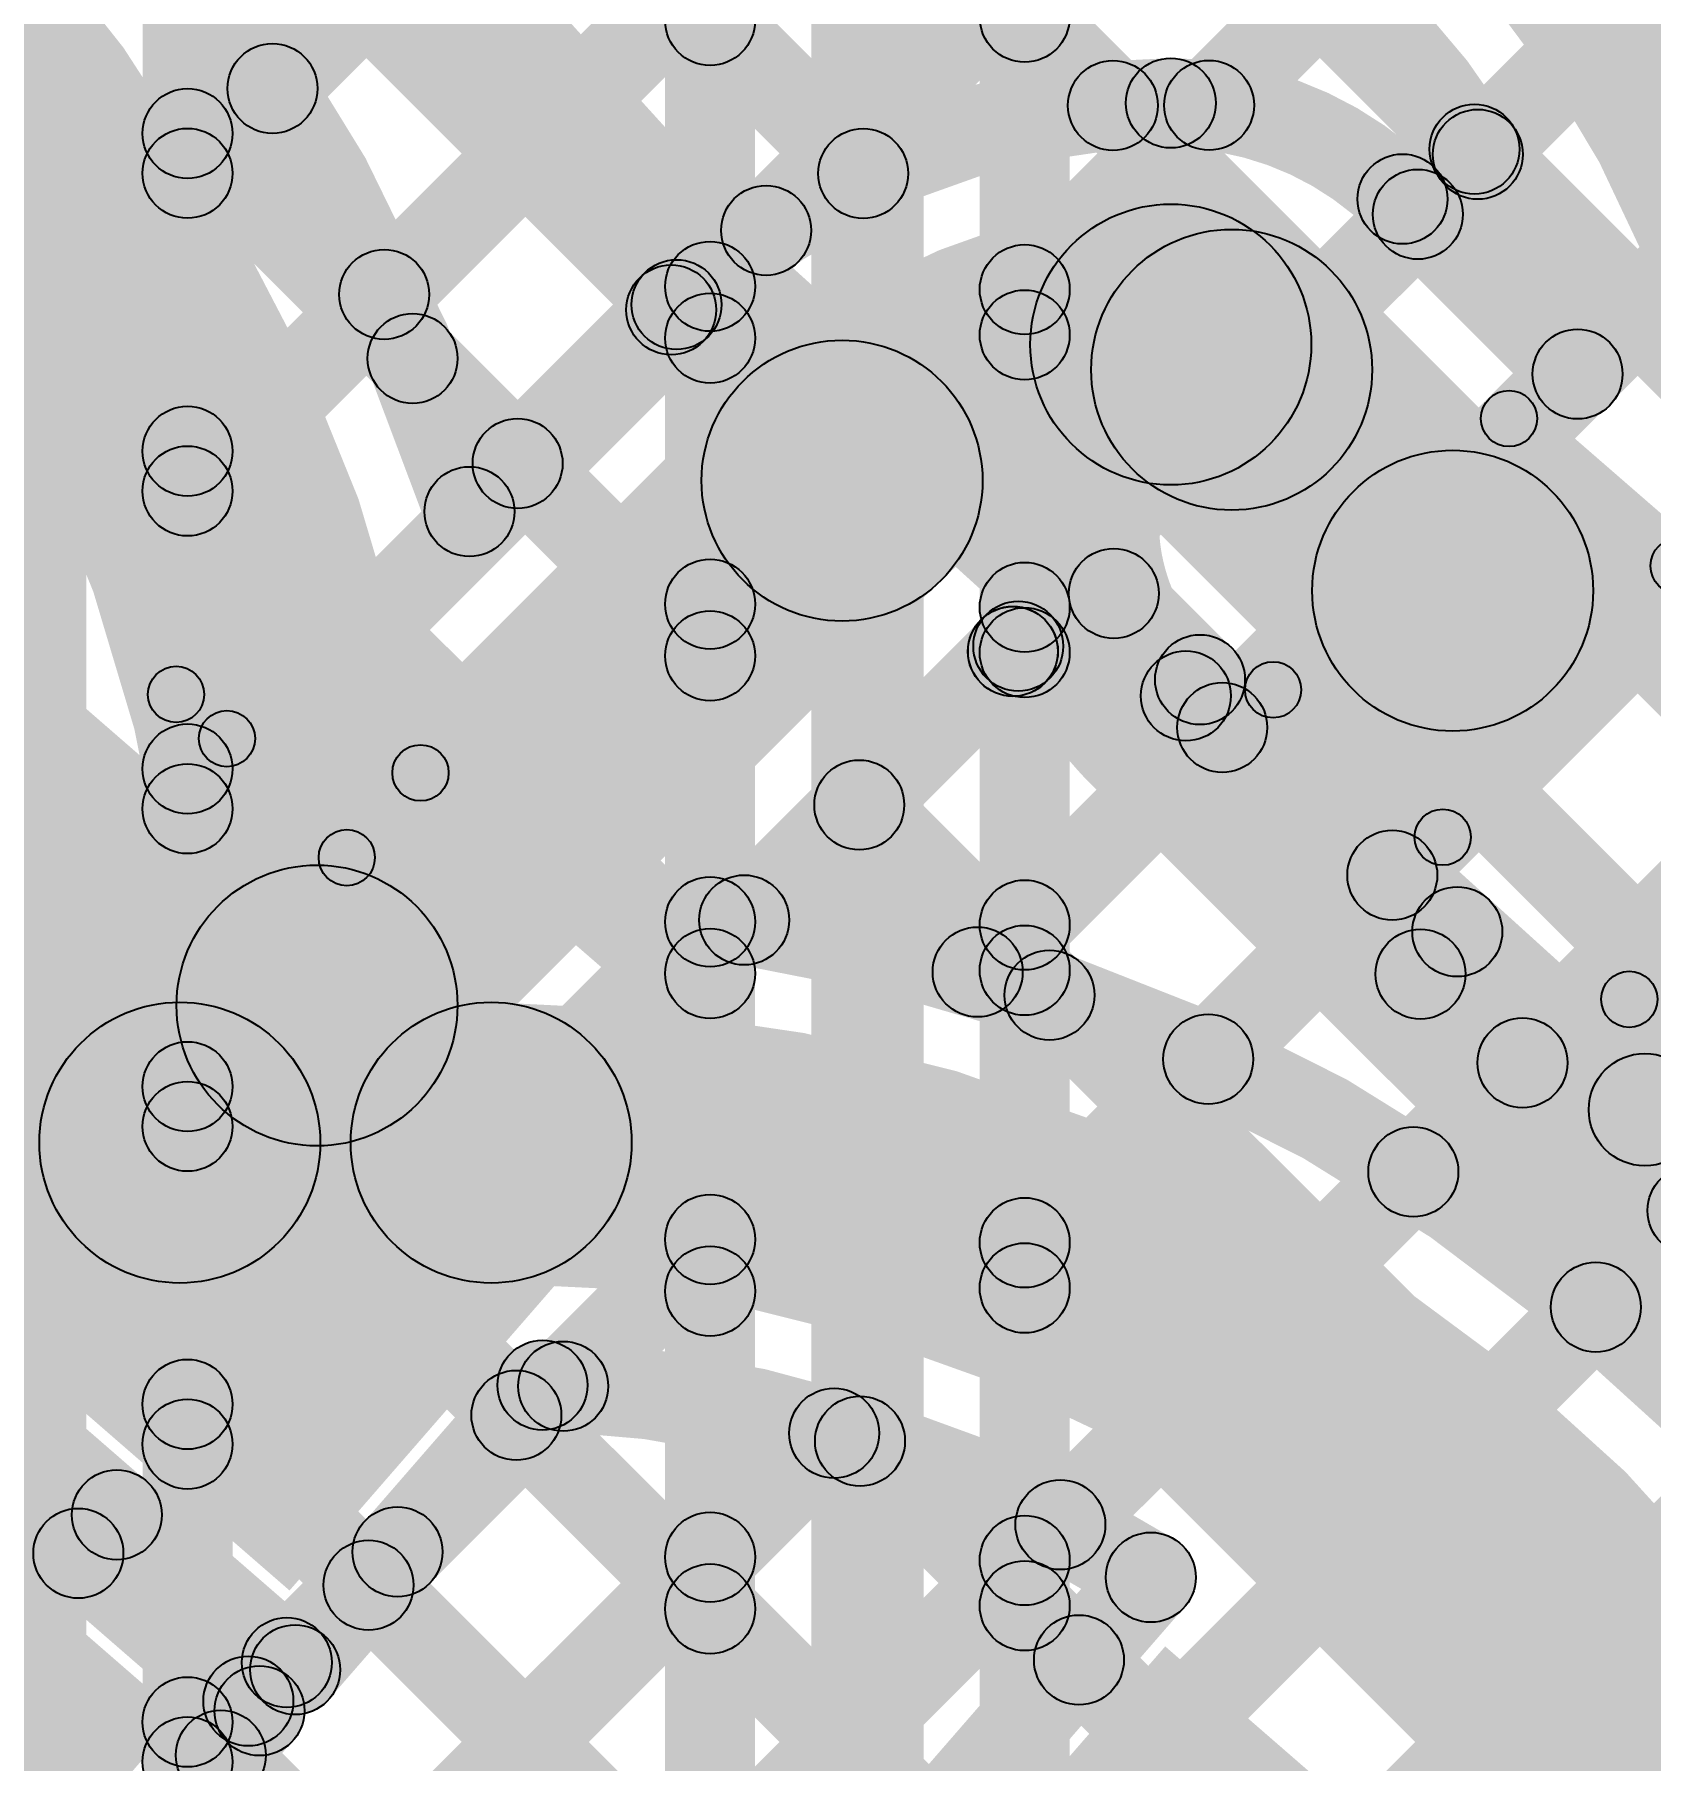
# Model space of a CAD drawing. Header units: millimetres. Extents: x -2.17 to 2.17, y -2.17 to 2.17.
# Drawn here: x -0.9881 to -0.8443, y -1.0527 to -0.899 of the extents above; entities that cross this region are included whole.
import ezdxf

# ---------------------------------------------------------------- set-up
doc = ezdxf.new("R2010")
doc.units = ezdxf.units.MM
doc.header["$MEASUREMENT"] = 0
for name, color, linetype in [('BottomLayer', 5, 'Continuous'), ('BottomOverlay', 54, 'Continuous'), ('Mechanical2', 216, 'Continuous'), ('TopLayer', 1, 'Continuous'), ('TopOverlay', 2, 'Continuous'), ('TopPaste', 8, 'Continuous'), ('TopSolder', 216, 'Continuous')]:
    doc.layers.add(name, color=color, linetype=linetype)

# ---------------------------------------------------------------- blocks, each defined once
blk = doc.blocks.new('WS2812B_M____180')
at = {"layer": 'TopSolder'}
blk.add_hatch(color=216, dxfattribs=at).paths.add_polyline_path([(0.03103945, 0.05478745), (0.09809455, 0.05478745), (0.09809455, 0.00741735), (0.03103945, 0.00741735)])
blk = doc.blocks.new('WS2812B_M____181')
at = {"layer": 'TopLayer'}
for points in [[(-0.09409455, 0.05078725), (-0.03503945, 0.05078725), (-0.03503945, 0.01141715), (-0.09409455, 0.01141715)], [(0.03503945, 0.05078745), (0.09409455, 0.05078745), (0.09409455, 0.01141735), (0.03503945, 0.01141735)], [(-0.09409455, -0.01141735), (-0.03503945, -0.01141735), (-0.03503945, -0.05078745), (-0.09409455, -0.05078745)]]:
    blk.add_hatch(color=1, dxfattribs=at).paths.add_polyline_path(points)
at = {"layer": 'TopOverlay'}
h = blk.add_hatch(color=2, dxfattribs=at)
edge = h.paths.add_edge_path()
edge.add_arc((-0.0699998, 0.0699999), 0.0025, 0, 360)
h = blk.add_hatch(color=2, dxfattribs=at)
edge = h.paths.add_edge_path()
edge.add_arc((-0.0699998, 0.0699999), 0.0025, 0, 360)
for points in [[(-0.06999980178571812, 0.06749990000000064), (-0.06999979821428189, 0.07249989999999935), (0.06999990178571812, 0.07249979999999936), (0.06999989821428189, 0.06749980000000064)], [(-0.06750000000050002, 0.06000014999849997), (-0.07249999999949998, 0.06000025000150003), (-0.07249979999949997, 0.06999995000150004), (-0.06749980000050003, 0.06999984999849997)]]:
    blk.add_hatch(color=2, dxfattribs=at).paths.add_polyline_path(points)
h = blk.add_hatch(color=2, dxfattribs=at)
edge = h.paths.add_edge_path()
edge.add_arc((-0.091, 0.061), 0.0025, 0, 360)
h = blk.add_hatch(color=2, dxfattribs=at)
edge = h.paths.add_edge_path()
edge.add_arc((-0.085, 0.061), 0.0025, 0, 360)
h = blk.add_hatch(color=2, dxfattribs=at)
edge = h.paths.add_edge_path()
edge.add_arc((-0.07, 0.0600002), 0.0025, 0, 360)
at = {"layer": 'TopPaste'}
for points in [[(-0.09409455, 0.05078725), (-0.03503945, 0.05078725), (-0.03503945, 0.01141715), (-0.09409455, 0.01141715)], [(0.03503945, 0.05078745), (0.09409455, 0.05078745), (0.09409455, 0.01141735), (0.03503945, 0.01141735)], [(-0.09409455, -0.01141735), (-0.03503945, -0.01141735), (-0.03503945, -0.05078745), (-0.09409455, -0.05078745)]]:
    blk.add_hatch(color=8, dxfattribs=at).paths.add_polyline_path(points)
at = {"layer": 'TopSolder'}
for points in [[(-0.09809455, 0.05478725), (-0.03103945, 0.05478725), (-0.03103945, 0.00741715), (-0.09809455, 0.00741715)], [(0.03103945, 0.05478745), (0.09809455, 0.05478745), (0.09809455, 0.00741735), (0.03103945, 0.00741735)], [(-0.09809455, -0.00741735), (-0.03103945, -0.00741735), (-0.03103945, -0.05478745), (-0.09809455, -0.05478745)]]:
    blk.add_hatch(color=216, dxfattribs=at).paths.add_polyline_path(points)
at = {"layer": 'TopOverlay', "const_width": 0.005}
blk.add_lwpolyline([(-0.085, 0.061, 1), (-0.091, 0.061, 1)], format="xyb", close=True, dxfattribs=at)
at = {"layer": 'TopOverlay'}
for centre in [(-0.0699998, 0.0699999), (-0.0699998, 0.0699999), (-0.091, 0.061), (-0.085, 0.061), (-0.07, 0.0600002)]:
    blk.add_circle(centre, 0.0025, dxfattribs=at)
blk = doc.blocks.new('C__0402_355')
at = {"layer": 'TopLayer'}
for points in [[(-0.0275, -0.0125), (-0.0275, 0.0125), (-0.009499999999999998, 0.0125), (-0.009500000000000001, -0.0125)], [(0.009499999999999998, -0.0125), (0.009500000000000001, 0.0125), (0.0275, 0.0125), (0.0275, -0.0125)]]:
    blk.add_hatch(color=1, dxfattribs=at).paths.add_polyline_path(points)
at = {"layer": 'TopOverlay'}
h = blk.add_hatch(color=2, dxfattribs=at)
edge = h.paths.add_edge_path()
edge.add_arc((-0.031, 0.016), 0.0025, 0, 360)
h = blk.add_hatch(color=2, dxfattribs=at)
edge = h.paths.add_edge_path()
edge.add_arc((-0.031, 0.016), 0.0025, 0, 360)
for points in [[(-0.011, 0.0185), (-0.011, 0.0135), (-0.031, 0.0135), (-0.031, 0.0185)], [(0.031, 0.0185), (0.031, 0.0135), (0.011, 0.0135), (0.011, 0.0185)], [(-0.0335, 0.016), (-0.0285, 0.016), (-0.0285, -0.016), (-0.0335, -0.016)], [(0.0285, 0.016), (0.0335, 0.016), (0.0335, -0.016), (0.0285, -0.016)], [(-0.011, -0.0135), (-0.011, -0.0185), (-0.031, -0.0185), (-0.031, -0.0135)], [(0.031, -0.0135), (0.031, -0.0185), (0.011, -0.0185), (0.011, -0.0135)]]:
    blk.add_hatch(color=2, dxfattribs=at).paths.add_polyline_path(points)
h = blk.add_hatch(color=2, dxfattribs=at)
edge = h.paths.add_edge_path()
edge.add_arc((-0.011, 0.016), 0.0025, 0, 360)
h = blk.add_hatch(color=2, dxfattribs=at)
edge = h.paths.add_edge_path()
edge.add_arc((0.011, 0.016), 0.0025, 0, 360)
h = blk.add_hatch(color=2, dxfattribs=at)
edge = h.paths.add_edge_path()
edge.add_arc((0.031, 0.016), 0.0025, 0, 360)
h = blk.add_hatch(color=2, dxfattribs=at)
edge = h.paths.add_edge_path()
edge.add_arc((0.031, 0.016), 0.0025, 0, 360)
h = blk.add_hatch(color=2, dxfattribs=at)
edge = h.paths.add_edge_path()
edge.add_arc((-0.031, -0.016), 0.0025, 0, 360)
h = blk.add_hatch(color=2, dxfattribs=at)
edge = h.paths.add_edge_path()
edge.add_arc((-0.031, -0.016), 0.0025, 0, 360)
h = blk.add_hatch(color=2, dxfattribs=at)
edge = h.paths.add_edge_path()
edge.add_arc((-0.011, -0.016), 0.0025, 0, 360)
h = blk.add_hatch(color=2, dxfattribs=at)
edge = h.paths.add_edge_path()
edge.add_arc((0.011, -0.016), 0.0025, 0, 360)
h = blk.add_hatch(color=2, dxfattribs=at)
edge = h.paths.add_edge_path()
edge.add_arc((0.031, -0.016), 0.0025, 0, 360)
h = blk.add_hatch(color=2, dxfattribs=at)
edge = h.paths.add_edge_path()
edge.add_arc((0.031, -0.016), 0.0025, 0, 360)
at = {"layer": 'TopPaste'}
for points in [[(-0.0275, -0.0125), (-0.0275, 0.0125), (-0.009499999999999998, 0.0125), (-0.009500000000000001, -0.0125)], [(0.009499999999999998, -0.0125), (0.009500000000000001, 0.0125), (0.0275, 0.0125), (0.0275, -0.0125)]]:
    blk.add_hatch(color=8, dxfattribs=at).paths.add_polyline_path(points)
at = {"layer": 'TopSolder'}
for points in [[(-0.0298622, -0.0148622), (-0.0298622, 0.0148622), (-0.007137799999999999, 0.0148622), (-0.007137800000000001, -0.0148622)], [(0.007137799999999999, -0.0148622), (0.007137800000000001, 0.0148622), (0.0298622, 0.0148622), (0.0298622, -0.0148622)]]:
    blk.add_hatch(color=216, dxfattribs=at).paths.add_polyline_path(points)
at = {"layer": 'TopOverlay'}
for centre in [(-0.031, 0.016), (-0.031, 0.016), (-0.011, 0.016), (0.011, 0.016), (0.031, 0.016), (0.031, 0.016), (-0.031, -0.016), (-0.031, -0.016), (-0.011, -0.016), (0.011, -0.016), (0.031, -0.016), (0.031, -0.016)]:
    blk.add_circle(centre, 0.0025, dxfattribs=at)

msp = doc.modelspace()

# ---------------------------------------------------------------- hatches: boundary and pattern name
at = {"layer": 'BottomLayer'}
for points in [[(-0.9835, -1.5475836), (-1.0085, -1.5475836), (-1.0085, -0.7006105), (-0.9835, -0.7006105)], [(-0.9705, -1.5475836), (-0.9785, -1.5475836), (-0.9785, -0.7331662), (-0.9705, -0.7331662)], [(-0.909, -1.4126105), (-0.919, -1.4126105), (-0.919, -0.8066105), (-0.909, -0.8066105)], [(-0.8998904271247461, -0.8466675271247461), (-0.8942335728752538, -0.8410106728752539), (-0.2302130728752538, -1.505031172875254), (-0.2358699271247462, -1.510688027124746)], [(-0.896, -1.4126105), (-0.904, -1.4126105), (-0.904, -0.8464845), (-0.896, -0.8464845)], [(-0.924, -1.4126105), (-0.932, -1.4126105), (-0.932, -0.8472993), (-0.924, -0.8472993)], [(-0.9773284271247461, -0.8540824271247461), (-0.9716715728752539, -0.8484255728752539), (-0.9251715728752539, -0.8949255728752539), (-0.9308284271247461, -0.9005824271247461)], [(-0.9716715728752539, -0.9141928271247461), (-0.9773284271247461, -0.9085359728752539), (-0.9308284271247461, -0.8620359728752539), (-0.9251715728752539, -0.8676928271247462)], [(-0.9028284271247461, -0.8720138271247462), (-0.8971715728752538, -0.8663569728752538), (-0.2589549728752538, -1.504573572875254), (-0.2646118271247462, -1.510230427124746)], [(-0.8971715728752538, -0.9245457271247461), (-0.9028284271247461, -0.9188888728752539), (-0.8512040271247462, -0.8672644728752539), (-0.8455471728752538, -0.8729213271247461)], [(-0.8971715728752538, -0.9245457271247461), (-0.9028284271247461, -0.9188888728752539), (-0.8512040271247462, -0.8672644728752539), (-0.8455471728752538, -0.8729213271247461)], [(-0.9773284271247461, -0.8823667271247462), (-0.9716715728752539, -0.8767098728752538), (-0.9251715728752539, -0.9232098728752538), (-0.9308284271247461, -0.9288667271247462)], [(-0.8971715728752538, -0.9528300271247462), (-0.9028284271247461, -0.9471731728752538), (-0.8430715271247461, -0.8874162728752538), (-0.8374146728752538, -0.8930731271247462)], [(-0.9716715728752539, -0.9424771271247462), (-0.9773284271247461, -0.9368202728752538), (-0.9308284271247461, -0.8903202728752538), (-0.9251715728752539, -0.8959771271247462)], [(-0.9028284271247461, -0.9002981271247461), (-0.8971715728752538, -0.8946412728752539), (-0.2876969728752538, -1.504115872875254), (-0.2933538271247462, -1.509772727124746)], [(-0.8971715728752538, -0.9811143271247461), (-0.9028284271247461, -0.9754574728752539), (-0.8295322271247462, -0.9021612728752538), (-0.8238753728752538, -0.9078181271247462)], [(-0.9773284271247461, -0.9106510271247461), (-0.9716715728752539, -0.9049941728752539), (-0.9251715728752539, -0.9514941728752538), (-0.9308284271247461, -0.9571510271247461)], [(-0.8971715728752538, -1.009398627124746), (-0.9028284271247461, -1.003741772875254), (-0.8108554271247461, -0.9117687728752538), (-0.8051985728752539, -0.9174256271247462)], [(-0.8971715728752538, -1.094251527124746), (-0.9028284271247461, -1.088594672875254), (-0.7285158271247462, -0.9142820728752539), (-0.7228589728752538, -0.9199389271247461)], [(-0.8971715728752538, -1.037682927124746), (-0.9028284271247461, -1.032026072875254), (-0.7850844271247461, -0.9142820728752539), (-0.7794275728752539, -0.9199389271247461)], [(-0.8971715728752538, -1.065967227124746), (-0.9028284271247461, -1.060310372875254), (-0.7568001271247461, -0.9142820728752539), (-0.7511432728752538, -0.9199389271247461)], [(-0.9716715728752539, -0.9707614271247461), (-0.9773284271247461, -0.9651045728752539), (-0.9308284271247461, -0.9186045728752539), (-0.9251715728752539, -0.9242614271247461)], [(-0.9028284271247461, -0.9285824271247461), (-0.8971715728752538, -0.9229255728752539), (-0.3164389728752538, -1.503658172875254), (-0.3220958271247462, -1.509315027124746)], [(-0.9773284271247461, -0.9389353271247461), (-0.9716715728752539, -0.9332784728752539), (-0.9251715728752539, -0.9797784728752539), (-0.9308284271247461, -0.9854353271247461)], [(-0.9716715728752539, -0.9990457271247462), (-0.9773284271247461, -0.9933888728752539), (-0.9308284271247461, -0.9468888728752538), (-0.9251715728752539, -0.9525457271247462)], [(-0.9716715728752539, -0.9990457271247462), (-0.9773284271247461, -0.9933888728752539), (-0.9308284271247461, -0.9468888728752538), (-0.9251715728752539, -0.9525457271247462)], [(-0.9028284271247461, -0.9568667271247462), (-0.8971715728752538, -0.9512098728752538), (-0.3451809728752538, -1.503200472875254), (-0.3508378271247462, -1.508857327124746)], [(-0.9773284271247461, -0.9672196271247462), (-0.9716715728752539, -0.9615627728752538), (-0.9251715728752539, -1.008062772875254), (-0.9308284271247461, -1.013719627124746)], [(-0.9716715728752539, -1.027330027124746), (-0.9773284271247461, -1.021673172875254), (-0.9308284271247461, -0.9751731728752538), (-0.9251715728752539, -0.9808300271247461)], [(-0.9028284271247461, -0.9851510271247461), (-0.8971715728752538, -0.9794941728752539), (-0.3739228728752538, -1.502742872875254), (-0.3795797271247462, -1.508399727124746)], [(-0.9773284271247461, -0.9955039271247461), (-0.9716715728752539, -0.9898470728752539), (-0.9251715728752539, -1.036347072875254), (-0.9308284271247461, -1.042003927124746)], [(-0.9716715728752539, -1.055614327124746), (-0.9773284271247461, -1.049957472875254), (-0.9308284271247461, -1.003457472875254), (-0.9251715728752539, -1.009114327124746)], [(-0.9028284271247461, -1.013435327124746), (-0.8971715728752538, -1.007778472875254), (-0.4026648728752538, -1.502285172875254), (-0.4083217271247462, -1.507942027124746)], [(-0.9773284271247461, -1.023788227124746), (-0.9716715728752539, -1.018131372875254), (-0.9251715728752539, -1.064631372875254), (-0.9308284271247461, -1.070288227124746)], [(-0.9716715728752539, -1.083898627124746), (-0.9773284271247461, -1.078241772875254), (-0.9308284271247461, -1.031741772875254), (-0.9251715728752539, -1.037398627124746)], [(-0.9028284271247461, -1.041719627124746), (-0.8971715728752538, -1.036062772875254), (-0.4314068728752539, -1.501827472875254), (-0.4370637271247462, -1.507484327124746)], [(-0.9773284271247461, -1.052072527124746), (-0.9716715728752539, -1.046415672875254), (-0.9251715728752539, -1.092915672875254), (-0.9308284271247461, -1.098572527124746)]]:
    msp.add_hatch(color=5, dxfattribs=at).paths.add_polyline_path(points)
h = msp.add_hatch(color=5, dxfattribs=at)
edge = h.paths.add_edge_path()
edge.add_arc((-0.928, -0.897754), 0.004, 0, 360)
h = msp.add_hatch(color=5, dxfattribs=at)
edge = h.paths.add_edge_path()
edge.add_arc((-0.9, -0.8974697), 0.004, 0, 360)
h = msp.add_hatch(color=5, dxfattribs=at)
edge = h.paths.add_edge_path()
edge.add_arc((-0.9745, -0.9078226), 0.004, 0, 360)
h = msp.add_hatch(color=5, dxfattribs=at)
edge = h.paths.add_edge_path()
edge.add_arc((-0.9745, -0.9113644), 0.004, 0, 360)
h = msp.add_hatch(color=5, dxfattribs=at)
edge = h.paths.add_edge_path()
edge.add_arc((-0.928, -0.921433), 0.004, 0, 360)
h = msp.add_hatch(color=5, dxfattribs=at)
edge = h.paths.add_edge_path()
edge.add_arc((-0.9, -0.9217173), 0.004, 0, 360)
h = msp.add_hatch(color=5, dxfattribs=at)
edge = h.paths.add_edge_path()
edge.add_arc((-0.9, -0.9217173), 0.004, 0, 360)
h = msp.add_hatch(color=5, dxfattribs=at)
edge = h.paths.add_edge_path()
edge.add_arc((-0.9, -0.925754), 0.004, 0, 360)
h = msp.add_hatch(color=5, dxfattribs=at)
edge = h.paths.add_edge_path()
edge.add_arc((-0.928, -0.9260383), 0.004, 0, 360)
h = msp.add_hatch(color=5, dxfattribs=at)
edge = h.paths.add_edge_path()
edge.add_arc((-0.9745, -0.9361069), 0.004, 0, 360)
h = msp.add_hatch(color=5, dxfattribs=at)
edge = h.paths.add_edge_path()
edge.add_arc((-0.9745, -0.9396487), 0.004, 0, 360)
h = msp.add_hatch(color=5, dxfattribs=at)
edge = h.paths.add_edge_path()
edge.add_arc((-0.928, -0.9497173), 0.004, 0, 360)
h = msp.add_hatch(color=5, dxfattribs=at)
edge = h.paths.add_edge_path()
edge.add_arc((-0.928, -0.9497173), 0.004, 0, 360)
h = msp.add_hatch(color=5, dxfattribs=at)
edge = h.paths.add_edge_path()
edge.add_arc((-0.9, -0.9500016), 0.004, 0, 360)
h = msp.add_hatch(color=5, dxfattribs=at)
edge = h.paths.add_edge_path()
edge.add_arc((-0.928, -0.9543226), 0.004, 0, 360)
h = msp.add_hatch(color=5, dxfattribs=at)
edge = h.paths.add_edge_path()
edge.add_arc((-0.9, -0.9540383), 0.004, 0, 360)
h = msp.add_hatch(color=5, dxfattribs=at)
edge = h.paths.add_edge_path()
edge.add_arc((-0.9745, -0.9643912), 0.004, 0, 360)
h = msp.add_hatch(color=5, dxfattribs=at)
edge = h.paths.add_edge_path()
edge.add_arc((-0.9745, -0.967933), 0.004, 0, 360)
h = msp.add_hatch(color=5, dxfattribs=at)
edge = h.paths.add_edge_path()
edge.add_arc((-0.928, -0.9780016), 0.004, 0, 360)
h = msp.add_hatch(color=5, dxfattribs=at)
edge = h.paths.add_edge_path()
edge.add_arc((-0.9, -0.9782859), 0.004, 0, 360)
h = msp.add_hatch(color=5, dxfattribs=at)
edge = h.paths.add_edge_path()
edge.add_arc((-0.928, -0.9826069), 0.004, 0, 360)
h = msp.add_hatch(color=5, dxfattribs=at)
edge = h.paths.add_edge_path()
edge.add_arc((-0.9, -0.9823226), 0.004, 0, 360)
h = msp.add_hatch(color=5, dxfattribs=at)
edge = h.paths.add_edge_path()
edge.add_arc((-0.9745, -0.9926755), 0.004, 0, 360)
h = msp.add_hatch(color=5, dxfattribs=at)
edge = h.paths.add_edge_path()
edge.add_arc((-0.9745, -0.9962173), 0.004, 0, 360)
h = msp.add_hatch(color=5, dxfattribs=at)
edge = h.paths.add_edge_path()
edge.add_arc((-0.9745, -0.9962173), 0.004, 0, 360)
h = msp.add_hatch(color=5, dxfattribs=at)
edge = h.paths.add_edge_path()
edge.add_arc((-0.928, -1.0062859), 0.004, 0, 360)
h = msp.add_hatch(color=5, dxfattribs=at)
edge = h.paths.add_edge_path()
edge.add_arc((-0.9, -1.0065702), 0.004, 0, 360)
h = msp.add_hatch(color=5, dxfattribs=at)
edge = h.paths.add_edge_path()
edge.add_arc((-0.928, -1.0108912), 0.004, 0, 360)
h = msp.add_hatch(color=5, dxfattribs=at)
edge = h.paths.add_edge_path()
edge.add_arc((-0.9, -1.0106069), 0.004, 0, 360)
h = msp.add_hatch(color=5, dxfattribs=at)
edge = h.paths.add_edge_path()
edge.add_arc((-0.9745, -1.0209598), 0.004, 0, 360)
h = msp.add_hatch(color=5, dxfattribs=at)
edge = h.paths.add_edge_path()
edge.add_arc((-0.9745, -1.0245016), 0.004, 0, 360)
h = msp.add_hatch(color=5, dxfattribs=at)
edge = h.paths.add_edge_path()
edge.add_arc((-0.928, -1.0345702), 0.004, 0, 360)
h = msp.add_hatch(color=5, dxfattribs=at)
edge = h.paths.add_edge_path()
edge.add_arc((-0.9, -1.0348545), 0.004, 0, 360)
h = msp.add_hatch(color=5, dxfattribs=at)
edge = h.paths.add_edge_path()
edge.add_arc((-0.928, -1.0391755), 0.004, 0, 360)
h = msp.add_hatch(color=5, dxfattribs=at)
edge = h.paths.add_edge_path()
edge.add_arc((-0.9, -1.0388912), 0.004, 0, 360)
h = msp.add_hatch(color=5, dxfattribs=at)
edge = h.paths.add_edge_path()
edge.add_arc((-0.9745, -1.0492441), 0.004, 0, 360)
h = msp.add_hatch(color=5, dxfattribs=at)
edge = h.paths.add_edge_path()
edge.add_arc((-0.9745, -1.0527859), 0.004, 0, 360)
at = {"layer": 'TopLayer'}
for points in [[(-1.012099627124746, -0.8475953271247462), (-1.006442772875254, -0.8419384728752538), (-0.9281539728752538, -0.9202272728752539), (-0.9338108271247462, -0.9258841271247461)], [(-0.9641162728752538, -0.9066375271247461), (-0.9697731271247462, -0.9009806728752539), (-0.9390745271247462, -0.8702820728752538), (-0.9334176728752539, -0.8759389271247462)], [(-0.9271690271247461, -0.8759573271247462), (-0.9215121728752539, -0.8703004728752538), (-0.8893194728752538, -0.9024931728752539), (-0.8949763271247462, -0.9081500271247461)], [(-0.9541690728752539, -0.9249746271247461), (-0.9598259271247461, -0.9193177728752538), (-0.9125126271247461, -0.8720044728752538), (-0.9068557728752539, -0.8776613271247461)], [(-0.9541931271247461, -0.8772175271247461), (-0.9485362728752539, -0.8715606728752539), (-0.9115436728752538, -0.9085532728752539), (-0.9172005271247461, -0.9142101271247461)], [(-0.9201868728752538, -0.9192767271247462), (-0.9258437271247462, -0.9136198728752538), (-0.8918053271247461, -0.8795814728752539), (-0.8861484728752539, -0.8852383271247461)], [(-0.8864693271247461, -0.8883727271247461), (-0.8808124728752539, -0.8827158728752539), (-0.8571432728752538, -0.9063850728752538), (-0.8628001271247462, -0.9120419271247462)], [(-0.8807644728752538, -0.9081386271247461), (-0.8864213271247462, -0.9024817728752539), (-0.8753195271247461, -0.8913799728752538), (-0.8696626728752539, -0.8970368271247462)], [(-0.8807644728752538, -0.9081386271247461), (-0.8864213271247462, -0.9024817728752539), (-0.8753195271247461, -0.8913799728752538), (-0.8696626728752539, -0.8970368271247462)], [(-0.8621857728752539, -0.9178442271247461), (-0.8678426271247461, -0.9121873728752539), (-0.8625045271247461, -0.9068492728752539), (-0.8568476728752539, -0.9125061271247461)], [(-0.8692055271247462, -0.9164812271247461), (-0.8635486728752538, -0.9108243728752539), (-0.8479657728752539, -0.9264072728752538), (-0.8536226271247461, -0.9320641271247462)], [(-0.8904187347648319, -0.9376944347648319), (-0.8727410652351681, -0.9200167652351681), (-0.8530736652351681, -0.9396841652351681), (-0.8707513347648319, -0.9573618347648318)], [(-0.9465883728752539, -0.9443135271247461), (-0.9522452271247461, -0.9386566728752539), (-0.9342852271247462, -0.9206966728752538), (-0.9286283728752539, -0.9263535271247462)], [(-0.9573017119933583, -0.9306775422560531), (-0.9516448880066417, -0.9250206577439468), (-0.9422985880066417, -0.9343668577439468), (-0.9479554119933583, -0.9400237422560531)], [(-0.9541403652351681, -0.9942919347648319), (-0.9718180347648319, -0.9766142652351681), (-0.9250928347648318, -0.9298890652351681), (-0.9074151652351681, -0.9475667347648319)], [(-0.8949007271247461, -0.9515972271247461), (-0.8892438728752539, -0.9459403728752539), (-0.8815673728752539, -0.9536168728752539), (-0.8872242271247461, -0.9592737271247461)], [(-0.9221358728752539, -0.9806722271247461), (-0.9277927271247461, -0.9750153728752539), (-0.9038796271247461, -0.9511022728752538), (-0.8982227728752539, -0.9567591271247461)], [(-0.9033998271247461, -0.9562951271247462), (-0.8977429728752538, -0.9506382728752538), (-0.7944682728752539, -1.053912972875254), (-0.8001251271247461, -1.059569827124746)], [(-0.8882763363800872, -0.9609094380912906), (-0.8830278636199128, -0.9548717619087095), (-0.8588772636199128, -0.9758655619087094), (-0.8641257363800872, -0.9819032380912905)], [(-0.9013565728752538, -0.9852993271247461), (-0.9070134271247462, -0.9796424728752539), (-0.8852454271247462, -0.9578744728752538), (-0.8795885728752538, -0.9635313271247461)], [(-0.9175498354795877, -0.97042931876988), (-0.9118929645204124, -0.9647724812301199), (-0.8949661645204123, -0.98169938123012), (-0.9006230354795877, -0.98735621876988)], [(-0.8808350728752539, -0.9930621271247462), (-0.8864919271247461, -0.9874052728752538), (-0.8701143271247461, -0.9710276728752538), (-0.8644574728752539, -0.9766845271247462)], [(-0.8410256457067307, -0.9980088877916046), (-0.8485727542932693, -0.9914483122083955), (-0.8338114542932693, -0.9744673122083954), (-0.8262643457067307, -0.9810278877916045)], [(-0.9663513652351681, -1.006502934764832), (-0.9840290347648318, -0.9888252652351681), (-0.9718180347648319, -0.9766142652351681), (-0.9541403652351681, -0.9942919347648319)], [(-0.8617629456631717, -0.9852822176916203), (-0.8678006543368284, -0.9800337823083798), (-0.8645203543368284, -0.9762601823083797), (-0.8584826456631717, -0.9815086176916202)], [(-0.8674060377558352, -0.9856768368953703), (-0.8621575622441647, -0.9796391631046297), (-0.8274408622441648, -1.00981796310463), (-0.8326893377558352, -1.01585563689537)], [(-0.8625841728752539, -1.003095527124746), (-0.8682410271247462, -0.9974386728752539), (-0.8585274271247462, -0.9877250728752539), (-0.8528705728752538, -0.9933819271247462)], [(-0.8463419728752538, -1.015137627124746), (-0.8519988271247462, -1.009480772875254), (-0.8433964271247462, -1.000878372875254), (-0.8377395728752538, -1.006535227124746)], [(-1.007970438063667, -1.012476836627776), (-1.002721961936333, -1.006439163372224), (-0.9623079619363328, -1.041570563372224), (-0.9675564380636672, -1.047608236627776)], [(-1.007291437731913, -1.019472636916166), (-1.002042962268087, -1.013434963083834), (-0.9654794622680871, -1.045219163083834), (-0.9707279377319129, -1.051256836916166)], [(-0.961913366130481, -1.047213641236671), (-0.9679510338695191, -1.041965158763329), (-0.945932533869519, -1.016635858763329), (-0.9398948661304809, -1.021884341236671)], [(-0.9529839728752538, -1.036926727124746), (-0.9586408271247462, -1.031269872875254), (-0.9438959271247461, -1.016524972875254), (-0.9382390728752539, -1.022181827124746)], [(-0.9480680271247461, -1.024764127124746), (-0.9424111728752539, -1.019107272875254), (-0.9054959728752539, -1.056022472875254), (-0.9111528271247461, -1.061679327124746)], [(-0.9946291728752539, -1.106856227124746), (-1.000286027124746, -1.101199372875254), (-0.9197914271247462, -1.020704772875254), (-0.9141345728752539, -1.026361627124746)], [(-0.9174837271247461, -1.027064127124746), (-0.9118268728752539, -1.021407272875254), (-0.8923427728752539, -1.040891372875254), (-0.8979996271247461, -1.046548227124746)], [(-0.9813951728752539, -1.037053627124746), (-0.9870520271247462, -1.031396772875254), (-0.9836253271247462, -1.027970072875254), (-0.9779684728752539, -1.033626927124746)], [(-0.9701470728752538, -1.110658427124746), (-0.9758039271247462, -1.105001572875254), (-0.8996537271247461, -1.028851372875254), (-0.8939968728752539, -1.034508227124746)], [(-0.922500261700215, -1.081255336140242), (-0.928537938299785, -1.076006863859758), (-0.891796838299785, -1.033741063859758), (-0.885759161700215, -1.038989536140242)], [(-0.9612212271247461, -1.039895227124746), (-0.9555643728752539, -1.034238372875254), (-0.9186492728752539, -1.071153472875254), (-0.9243061271247461, -1.076810327124746)], [(-0.9662640728752538, -1.050206827124746), (-0.9719209271247461, -1.044549972875254), (-0.9684942271247462, -1.041123272875254), (-0.9628373728752538, -1.046780127124746)], [(-1.002723165016818, -1.094160039955552), (-1.008760834983182, -1.088911560044448), (-0.9711225349831821, -1.045613760044448), (-0.9650848650168179, -1.050862239955552)], [(-0.9743744271247461, -1.055026327124746), (-0.9687175728752538, -1.049369472875254), (-0.9353465728752538, -1.082740472875254), (-0.9410034271247462, -1.088397327124746)]]:
    msp.add_hatch(color=1, dxfattribs=at).paths.add_polyline_path(points)
h = msp.add_hatch(color=1, dxfattribs=at)
edge = h.paths.add_edge_path()
edge.add_arc((-0.9669447, -0.9038091), 0.004, 0, 360)
h = msp.add_hatch(color=1, dxfattribs=at)
edge = h.paths.add_edge_path()
edge.add_arc((-0.8921479, -0.9053216), 0.004, 0, 360)
h = msp.add_hatch(color=1, dxfattribs=at)
edge = h.paths.add_edge_path()
edge.add_arc((-0.887, -0.9051105), 0.004, 0, 360)
h = msp.add_hatch(color=1, dxfattribs=at)
edge = h.paths.add_edge_path()
edge.add_arc((-0.887, -0.9051105), 0.004, 0, 360)
h = msp.add_hatch(color=1, dxfattribs=at)
edge = h.paths.add_edge_path()
edge.add_arc((-0.8835929, -0.9053102), 0.004, 0, 360)
h = msp.add_hatch(color=1, dxfattribs=at)
edge = h.paths.add_edge_path()
edge.add_arc((-0.8835929, -0.9053102), 0.004, 0, 360)
h = msp.add_hatch(color=1, dxfattribs=at)
edge = h.paths.add_edge_path()
edge.add_arc((-0.8599717, -0.9092135), 0.004, 0, 360)
h = msp.add_hatch(color=1, dxfattribs=at)
edge = h.paths.add_edge_path()
edge.add_arc((-0.8596761, -0.9096777), 0.004, 0, 360)
h = msp.add_hatch(color=1, dxfattribs=at)
edge = h.paths.add_edge_path()
edge.add_arc((-0.9143721, -0.9113817), 0.004, 0, 360)
h = msp.add_hatch(color=1, dxfattribs=at)
edge = h.paths.add_edge_path()
edge.add_arc((-0.8663772, -0.9136528), 0.004, 0, 360)
h = msp.add_hatch(color=1, dxfattribs=at)
edge = h.paths.add_edge_path()
edge.add_arc((-0.8663771, -0.9136528), 0.004, 0, 360)
h = msp.add_hatch(color=1, dxfattribs=at)
edge = h.paths.add_edge_path()
edge.add_arc((-0.8650142, -0.9150158), 0.004, 0, 360)
h = msp.add_hatch(color=1, dxfattribs=at)
edge = h.paths.add_edge_path()
edge.add_arc((-0.9230153, -0.9164483), 0.004, 0, 360)
h = msp.add_hatch(color=1, dxfattribs=at)
edge = h.paths.add_edge_path()
edge.add_arc((-0.887, -0.9266105), 0.0125, 0, 360)
h = msp.add_hatch(color=1, dxfattribs=at)
edge = h.paths.add_edge_path()
edge.add_arc((-0.887, -0.9266105), 0.0125, 0, 360)
h = msp.add_hatch(color=1, dxfattribs=at)
edge = h.paths.add_edge_path()
edge.add_arc((-0.88158, -0.9288556), 0.0125, 0, 360)
h = msp.add_hatch(color=1, dxfattribs=at)
edge = h.paths.add_edge_path()
edge.add_arc((-0.8815799, -0.9288556), 0.0125, 0, 360)
h = msp.add_hatch(color=1, dxfattribs=at)
edge = h.paths.add_edge_path()
edge.add_arc((-0.9569975, -0.9221462), 0.004, 0, 360)
h = msp.add_hatch(color=1, dxfattribs=at)
edge = h.paths.add_edge_path()
edge.add_arc((-0.9314568, -0.9235251), 0.004, 0, 360)
h = msp.add_hatch(color=1, dxfattribs=at)
edge = h.paths.add_edge_path()
edge.add_arc((-0.9314568, -0.9235251), 0.004, 0, 360)
h = msp.add_hatch(color=1, dxfattribs=at)
edge = h.paths.add_edge_path()
edge.add_arc((-0.9309824, -0.9230557), 0.004, 0, 360)
h = msp.add_hatch(color=1, dxfattribs=at)
edge = h.paths.add_edge_path()
edge.add_arc((-0.9544733, -0.9278491), 0.004, 0, 360)
h = msp.add_hatch(color=1, dxfattribs=at)
edge = h.paths.add_edge_path()
edge.add_arc((-0.916254, -0.9387279), 0.0125, 0, 360)
h = msp.add_hatch(color=1, dxfattribs=at)
edge = h.paths.add_edge_path()
edge.add_arc((-0.916254, -0.9387279), 0.0125, 0, 360)
h = msp.add_hatch(color=1, dxfattribs=at)
edge = h.paths.add_edge_path()
edge.add_arc((-0.8507942, -0.9292357), 0.004, 0, 360)
h = msp.add_hatch(color=1, dxfattribs=at)
edge = h.paths.add_edge_path()
edge.add_arc((-0.8507942, -0.9292357), 0.004, 0, 360)
h = msp.add_hatch(color=1, dxfattribs=at)
edge = h.paths.add_edge_path()
edge.add_arc((-0.945127, -0.9371953), 0.004, 0, 360)
h = msp.add_hatch(color=1, dxfattribs=at)
edge = h.paths.add_edge_path()
edge.add_arc((-0.8619125, -0.948523), 0.0125, 0, 360)
h = msp.add_hatch(color=1, dxfattribs=at)
edge = h.paths.add_edge_path()
edge.add_arc((-0.9494168, -0.9414851), 0.004, 0, 360)
h = msp.add_hatch(color=1, dxfattribs=at)
edge = h.paths.add_edge_path()
edge.add_arc((-0.9494168, -0.9414851), 0.004, 0, 360)
h = msp.add_hatch(color=1, dxfattribs=at)
edge = h.paths.add_edge_path()
edge.add_arc((-0.8920723, -0.9487688), 0.004, 0, 360)
h = msp.add_hatch(color=1, dxfattribs=at)
edge = h.paths.add_edge_path()
edge.add_arc((-0.8920723, -0.9487688), 0.004, 0, 360)
h = msp.add_hatch(color=1, dxfattribs=at)
edge = h.paths.add_edge_path()
edge.add_arc((-0.9005714, -0.9534667), 0.004, 0, 360)
h = msp.add_hatch(color=1, dxfattribs=at)
edge = h.paths.add_edge_path()
edge.add_arc((-0.9010512, -0.9539307), 0.004, 0, 360)
h = msp.add_hatch(color=1, dxfattribs=at)
edge = h.paths.add_edge_path()
edge.add_arc((-0.9010443, -0.9539238), 0.004, 0, 360)
h = msp.add_hatch(color=1, dxfattribs=at)
edge = h.paths.add_edge_path()
edge.add_arc((-0.8843958, -0.9564453), 0.004, 0, 360)
h = msp.add_hatch(color=1, dxfattribs=at)
edge = h.paths.add_edge_path()
edge.add_arc((-0.8856521, -0.9578906), 0.004, 0, 360)
h = msp.add_hatch(color=1, dxfattribs=at)
edge = h.paths.add_edge_path()
edge.add_arc((-0.882417, -0.9607029), 0.004, 0, 360)
h = msp.add_hatch(color=1, dxfattribs=at)
edge = h.paths.add_edge_path()
edge.add_arc((-0.9147214, -0.9676009), 0.004, 0, 360)
h = msp.add_hatch(color=1, dxfattribs=at)
edge = h.paths.add_edge_path()
edge.add_arc((-0.8672859, -0.9738561), 0.004, 0, 360)
h = msp.add_hatch(color=1, dxfattribs=at)
edge = h.paths.add_edge_path()
edge.add_arc((-0.9629792, -0.9854531), 0.0125, 0, 360)
h = msp.add_hatch(color=1, dxfattribs=at)
edge = h.paths.add_edge_path()
edge.add_arc((-0.9629792, -0.9854531), 0.0125, 0, 360)
h = msp.add_hatch(color=1, dxfattribs=at)
edge = h.paths.add_edge_path()
edge.add_arc((-0.9629792, -0.9854531), 0.0125, 0, 360)
h = msp.add_hatch(color=1, dxfattribs=at)
edge = h.paths.add_edge_path()
edge.add_arc((-0.9249643, -0.9778438), 0.004, 0, 360)
h = msp.add_hatch(color=1, dxfattribs=at)
edge = h.paths.add_edge_path()
edge.add_arc((-0.9249643, -0.9778438), 0.004, 0, 360)
h = msp.add_hatch(color=1, dxfattribs=at)
edge = h.paths.add_edge_path()
edge.add_arc((-0.8615015, -0.9788844), 0.004, 0, 360)
h = msp.add_hatch(color=1, dxfattribs=at)
edge = h.paths.add_edge_path()
edge.add_arc((-0.8615015, -0.9788844), 0.004, 0, 360)
h = msp.add_hatch(color=1, dxfattribs=at)
edge = h.paths.add_edge_path()
edge.add_arc((-0.904185, -0.9824709), 0.004, 0, 360)
h = msp.add_hatch(color=1, dxfattribs=at)
edge = h.paths.add_edge_path()
edge.add_arc((-0.8647818, -0.982658), 0.004, 0, 360)
h = msp.add_hatch(color=1, dxfattribs=at)
edge = h.paths.add_edge_path()
edge.add_arc((-0.8647818, -0.982658), 0.004, 0, 360)
h = msp.add_hatch(color=1, dxfattribs=at)
edge = h.paths.add_edge_path()
edge.add_arc((-0.8977946, -0.9845278), 0.004, 0, 360)
h = msp.add_hatch(color=1, dxfattribs=at)
edge = h.paths.add_edge_path()
edge.add_arc((-0.9751902, -0.9976641), 0.0125, 0, 360)
h = msp.add_hatch(color=1, dxfattribs=at)
edge = h.paths.add_edge_path()
edge.add_arc((-0.9474815, -0.9976641), 0.0125, 0, 360)
h = msp.add_hatch(color=1, dxfattribs=at)
edge = h.paths.add_edge_path()
edge.add_arc((-0.8836635, -0.9902337), 0.004, 0, 360)
h = msp.add_hatch(color=1, dxfattribs=at)
edge = h.paths.add_edge_path()
edge.add_arc((-0.855699, -0.9905535), 0.004, 0, 360)
h = msp.add_hatch(color=1, dxfattribs=at)
edge = h.paths.add_edge_path()
edge.add_arc((-0.8447992, -0.9947286), 0.005, 0, 360)
h = msp.add_hatch(color=1, dxfattribs=at)
edge = h.paths.add_edge_path()
edge.add_arc((-0.8654126, -1.0002671), 0.004, 0, 360)
h = msp.add_hatch(color=1, dxfattribs=at)
edge = h.paths.add_edge_path()
edge.add_arc((-0.840568, -1.0037068), 0.004, 0, 360)
h = msp.add_hatch(color=1, dxfattribs=at)
edge = h.paths.add_edge_path()
edge.add_arc((-0.8491704, -1.0123092), 0.004, 0, 360)
h = msp.add_hatch(color=1, dxfattribs=at)
edge = h.paths.add_edge_path()
edge.add_arc((-0.9429137, -1.0192601), 0.004, 0, 360)
h = msp.add_hatch(color=1, dxfattribs=at)
edge = h.paths.add_edge_path()
edge.add_arc((-0.9429137, -1.0192601), 0.004, 0, 360)
h = msp.add_hatch(color=1, dxfattribs=at)
edge = h.paths.add_edge_path()
edge.add_arc((-0.9410675, -1.0193534), 0.004, 0, 360)
h = msp.add_hatch(color=1, dxfattribs=at)
edge = h.paths.add_edge_path()
edge.add_arc((-0.9452396, -1.0219357), 0.004, 0, 360)
h = msp.add_hatch(color=1, dxfattribs=at)
edge = h.paths.add_edge_path()
edge.add_arc((-0.916963, -1.0235332), 0.004, 0, 360)
h = msp.add_hatch(color=1, dxfattribs=at)
edge = h.paths.add_edge_path()
edge.add_arc((-0.9146553, -1.0242357), 0.004, 0, 360)
h = msp.add_hatch(color=1, dxfattribs=at)
edge = h.paths.add_edge_path()
edge.add_arc((-0.9807969, -1.0307985), 0.004, 0, 360)
h = msp.add_hatch(color=1, dxfattribs=at)
edge = h.paths.add_edge_path()
edge.add_arc((-0.8968253, -1.0316798), 0.004, 0, 360)
h = msp.add_hatch(color=1, dxfattribs=at)
edge = h.paths.add_edge_path()
edge.add_arc((-0.9842236, -1.0342252), 0.004, 0, 360)
h = msp.add_hatch(color=1, dxfattribs=at)
edge = h.paths.add_edge_path()
edge.add_arc((-0.9558124, -1.0340983), 0.004, 0, 360)
h = msp.add_hatch(color=1, dxfattribs=at)
edge = h.paths.add_edge_path()
edge.add_arc((-0.888778, -1.0363653), 0.004, 0, 360)
h = msp.add_hatch(color=1, dxfattribs=at)
edge = h.paths.add_edge_path()
edge.add_arc((-0.888778, -1.0363653), 0.004, 0, 360)
h = msp.add_hatch(color=1, dxfattribs=at)
edge = h.paths.add_edge_path()
edge.add_arc((-0.9583928, -1.0370668), 0.004, 0, 360)
h = msp.add_hatch(color=1, dxfattribs=at)
edge = h.paths.add_edge_path()
edge.add_arc((-0.9656658, -1.0439517), 0.004, 0, 360)
h = msp.add_hatch(color=1, dxfattribs=at)
edge = h.paths.add_edge_path()
edge.add_arc((-0.8951712, -1.0437198), 0.004, 0, 360)
h = msp.add_hatch(color=1, dxfattribs=at)
edge = h.paths.add_edge_path()
edge.add_arc((-0.9649322, -1.0445894), 0.004, 0, 360)
h = msp.add_hatch(color=1, dxfattribs=at)
edge = h.paths.add_edge_path()
edge.add_arc((-0.9649322, -1.0445894), 0.004, 0, 360)
h = msp.add_hatch(color=1, dxfattribs=at)
edge = h.paths.add_edge_path()
edge.add_arc((-0.9690925, -1.0473784), 0.004, 0, 360)
h = msp.add_hatch(color=1, dxfattribs=at)
edge = h.paths.add_edge_path()
edge.add_arc((-0.9681037, -1.048238), 0.004, 0, 360)
h = msp.add_hatch(color=1, dxfattribs=at)
edge = h.paths.add_edge_path()
edge.add_arc((-0.9681037, -1.048238), 0.004, 0, 360)
h = msp.add_hatch(color=1, dxfattribs=at)
edge = h.paths.add_edge_path()
edge.add_arc((-0.971546, -1.0521979), 0.004, 0, 360)

# ---------------------------------------------------------------- linework, layer by layer
at = {"layer": 'BottomLayer', "const_width": 0.008}
msp.add_lwpolyline([(-0.7910752, -0.9171105, -0.4142135623730951), (-0.8495, -0.8586857)], format="xyb", dxfattribs=at)
at = {"layer": 'BottomLayer'}
for centre in [(-0.928, -0.897754), (-0.9, -0.8974697), (-0.9745, -0.9078226), (-0.9745, -0.9113644), (-0.928, -0.921433), (-0.9, -0.9217173), (-0.9, -0.9217173), (-0.9, -0.925754), (-0.928, -0.9260383), (-0.9745, -0.9361069), (-0.9745, -0.9396487), (-0.928, -0.9497173), (-0.928, -0.9497173), (-0.9, -0.9500016), (-0.928, -0.9543226), (-0.9, -0.9540383), (-0.9745, -0.9643912), (-0.9745, -0.967933), (-0.928, -0.9780016), (-0.9, -0.9782859), (-0.928, -0.9826069), (-0.9, -0.9823226), (-0.9745, -0.9926755), (-0.9745, -0.9962173), (-0.9745, -0.9962173), (-0.928, -1.0062859), (-0.9, -1.0065702), (-0.928, -1.0108912), (-0.9, -1.0106069), (-0.9745, -1.0209598), (-0.9745, -1.0245016), (-0.928, -1.0345702), (-0.9, -1.0348545), (-0.928, -1.0391755), (-0.9, -1.0388912), (-0.9745, -1.0492441), (-0.9745, -1.0527859)]:
    msp.add_circle(centre, 0.004, dxfattribs=at)
at = {"layer": 'Mechanical2', "const_width": 0.01}
for points in [[(2.1653543, 0.001, 1), (-2.1653543, 0.001, 1)], [(2.081354, -0.01, 1), (-2.049354, -0.01, 1)], [(1.8405512, 0.001, 1), (-1.8405512, 0.001, 1)], [(1.6437008, 0.001, 1), (-1.6437008, 0.001, 1)], [(1.503937, 0, 1), (-1.503937, 0, 1)], [(1.3070866, 0.001, 1), (-1.3070866, 0.001, 1)], [(1.1732283, 0.001, 1), (-1.1732283, 0.001, 1)], [(0.976378, 0.001, 1), (-0.976378, 0.001, 1)]]:
    msp.add_lwpolyline(points, format="xyb", close=True, dxfattribs=at)
at = {"layer": 'TopLayer'}
for points, const_width in [([(-0.9175, -0.8304109, -0.3786942634309546), (-0.804705, -0.9452413)], 0.008), ([(-1.11, -0.8460487, -0.3987246767773462), (-0.9629792, -0.9854531)], 0.025), ([(-0.9260379, -0.8516105, -0.4142135623730951), (-0.8260379, -0.9516105)], 0.025), ([(-1.0299125, -0.8447669, -0.1934175566447617), (-0.9494168, -0.9414851)], 0.008), ([(-0.9260379, -0.8731105, -0.3318777485241147), (-0.8507942, -0.9292357)], 0.008), ([(-0.9314568, -0.9235251, -0.198912367379658), (-0.887, -0.9051105)], 0.008), ([(-0.887, -0.9051105, -0.198912367379658), (-0.8663772, -0.9136528)], 0.008), ([(-0.916254, -0.9387279, -0.198912367379658), (-0.887, -0.9266105)], 0.025), ([(-0.887, -0.9266105, -0.198912367379658), (-0.88158, -0.9288556)], 0.025), ([(-0.9010443, -0.9539238, -0.1324651105231895), (-0.8920723, -0.9487688)], 0.008), ([(-0.9249643, -0.9778438, -0.2540040580244131), (-0.8093321, -1.0650929)], 0.008), ([(-0.9474815, -0.9976641, -0.4142135623730951), (-0.8172107, -1.1279349)], 0.025), ([(-0.9429137, -1.0192601, -0.1327905164984488), (-0.888778, -1.0363653)], 0.008), ([(-0.9733229, -1.12933, -0.4142135623730951), (-1.0733229, -1.02933)], 0.025), ([(-0.9733229, -1.10783, -0.3184576516463328), (-1.0473922, -1.0553298)], 0.008)]:
    msp.add_lwpolyline(points, format="xyb", dxfattribs=dict(at, const_width=const_width))
for centre, radius in [((-0.9669447, -0.9038091), 0.004), ((-0.8921479, -0.9053216), 0.004), ((-0.887, -0.9051105), 0.004), ((-0.887, -0.9051105), 0.004), ((-0.8835929, -0.9053102), 0.004), ((-0.8835929, -0.9053102), 0.004), ((-0.8599717, -0.9092135), 0.004), ((-0.8596761, -0.9096777), 0.004), ((-0.9143721, -0.9113817), 0.004), ((-0.8663772, -0.9136528), 0.004), ((-0.8663771, -0.9136528), 0.004), ((-0.8650142, -0.9150158), 0.004), ((-0.9230153, -0.9164483), 0.004), ((-0.887, -0.9266105), 0.0125), ((-0.887, -0.9266105), 0.0125), ((-0.88158, -0.9288556), 0.0125), ((-0.8815799, -0.9288556), 0.0125), ((-0.9569975, -0.9221462), 0.004), ((-0.9314568, -0.9235251), 0.004), ((-0.9314568, -0.9235251), 0.004), ((-0.9309824, -0.9230557), 0.004), ((-0.9544733, -0.9278491), 0.004), ((-0.916254, -0.9387279), 0.0125), ((-0.916254, -0.9387279), 0.0125), ((-0.8507942, -0.9292357), 0.004), ((-0.8507942, -0.9292357), 0.004), ((-0.945127, -0.9371953), 0.004), ((-0.8619125, -0.948523), 0.0125), ((-0.9494168, -0.9414851), 0.004), ((-0.9494168, -0.9414851), 0.004), ((-0.8920723, -0.9487688), 0.004), ((-0.8920723, -0.9487688), 0.004), ((-0.9005714, -0.9534667), 0.004), ((-0.9010512, -0.9539307), 0.004), ((-0.9010443, -0.9539238), 0.004), ((-0.8843958, -0.9564453), 0.004), ((-0.8856521, -0.9578906), 0.004), ((-0.882417, -0.9607029), 0.004), ((-0.9147214, -0.9676009), 0.004), ((-0.8672859, -0.9738561), 0.004), ((-0.9629792, -0.9854531), 0.0125), ((-0.9629792, -0.9854531), 0.0125), ((-0.9629792, -0.9854531), 0.0125), ((-0.9249643, -0.9778438), 0.004), ((-0.9249643, -0.9778438), 0.004), ((-0.8615015, -0.9788844), 0.004), ((-0.8615015, -0.9788844), 0.004), ((-0.904185, -0.9824709), 0.004), ((-0.8647818, -0.982658), 0.004), ((-0.8647818, -0.982658), 0.004), ((-0.8977946, -0.9845278), 0.004), ((-0.9751902, -0.9976641), 0.0125), ((-0.9474815, -0.9976641), 0.0125), ((-0.8836635, -0.9902337), 0.004), ((-0.855699, -0.9905535), 0.004), ((-0.8447992, -0.9947286), 0.005), ((-0.8654126, -1.0002671), 0.004), ((-0.840568, -1.0037068), 0.004), ((-0.8491704, -1.0123092), 0.004), ((-0.9429137, -1.0192601), 0.004), ((-0.9429137, -1.0192601), 0.004), ((-0.9410675, -1.0193534), 0.004), ((-0.9452396, -1.0219357), 0.004), ((-0.916963, -1.0235332), 0.004), ((-0.9146553, -1.0242357), 0.004), ((-0.9807969, -1.0307985), 0.004), ((-0.8968253, -1.0316798), 0.004), ((-0.9842236, -1.0342252), 0.004), ((-0.9558124, -1.0340983), 0.004), ((-0.888778, -1.0363653), 0.004), ((-0.888778, -1.0363653), 0.004), ((-0.9583928, -1.0370668), 0.004), ((-0.9656658, -1.0439517), 0.004), ((-0.8951712, -1.0437198), 0.004), ((-0.9649322, -1.0445894), 0.004), ((-0.9649322, -1.0445894), 0.004), ((-0.9690925, -1.0473784), 0.004), ((-0.9681037, -1.048238), 0.004), ((-0.9681037, -1.048238), 0.004), ((-0.971546, -1.0521979), 0.004)]:
    msp.add_circle(centre, radius, dxfattribs=at)

# ---------------------------------------------------------------- block references
for name, p, rotation in [('WS2812B_M____180', (-1.091, -0.9155021), 310), ('C__0402_355', (-0.844, -0.9656105), 139), ('WS2812B_M____181', (-0.9468657, -1.063497), 319)]:
    msp.add_blockref(name, p, dxfattribs=dict(rotation=rotation))

# ---------------------------------------------------------------- texts
at = {"layer": 'BottomOverlay', "text_generation_flag": 2}
msp.add_text('CLK_OUT', height=0.06, rotation=42, dxfattribs=at).set_placement((-0.942, -0.8546105))
at = {"layer": 'TopOverlay'}
msp.add_text('@', height=0.04, rotation=225, dxfattribs=at).set_placement((-0.874, -0.9156105))

doc.saveas('drawing.dxf')
